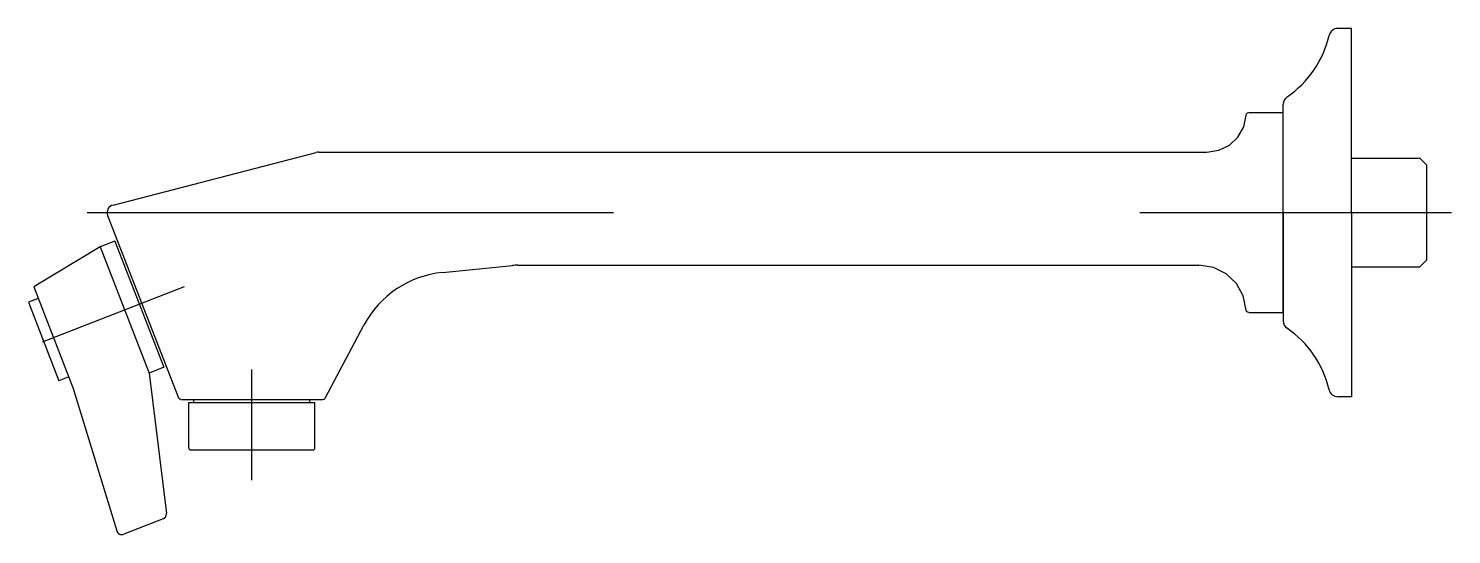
# Model space of a CAD drawing. Extents: x 21.969 to 22.24, y 28.105 to 28.201.
import ezdxf

# ---------------------------------------------------------------- set-up
doc = ezdxf.new("R2010")
doc.units = 0
doc.header["$LTSCALE"] = 0.2
doc.header["$MEASUREMENT"] = 0
doc.linetypes.add('AXES', pattern=[0.54, 0.3, -0.08, 0.08, -0.08])
doc.linetypes.add('CONTINU', pattern=[0])
doc.layers.get('0').update_dxf_attribs({"linetype": 'CONTINUOUS'})
doc.layers.add('DECA_EIXOS', color=5, linetype='AXES')

msp = doc.modelspace()

# ---------------------------------------------------------------- linework, layer by layer
at = {"linetype": 'CONTINU'}
for points in [[(22.20829, 28.18833, 0.186077), (22.21629, 28.20003)], [(22.21795, 28.20134, 0.347846), (22.21629, 28.20003)], [(22.20829, 28.18833, 0.246707), (22.20755, 28.18692)], [(22.0243, 28.17784, 0.063315), (22.0238, 28.17778)], [(21.98517, 28.16779, 0.450241), (21.98415, 28.16579)], [(22.06208, 28.15634, 0.024988), (22.06108, 28.15629)], [(22.04776, 28.15496, 0.250848), (22.03286, 28.14497)], [(22.20755, 28.14576, 0.246709), (22.20829, 28.14436)], [(22.21629, 28.13266, 0.186097), (22.20829, 28.14436)], [(22.21629, 28.13266, 0.347852), (22.21795, 28.13134)], [(22.02505, 28.13084, 0.218125), (22.02542, 28.13103)], [(21.99955, 28.12164, 0.416823), (21.99995, 28.12124)], [(22.02315, 28.12124, 0.416831), (22.02355, 28.12164)], [(21.99469, 28.10814, 0.343132), (21.99532, 28.10919)], [(21.98589, 28.10587, 0.437188), (21.98721, 28.10523)]]:
    msp.add_lwpolyline(points, format="xyb", dxfattribs=at)
for points in [[(22.22055, 28.20134), (22.21795, 28.20134)], [(22.22055, 28.16634), (22.22055, 28.20134)], [(22.20755, 28.16634), (22.20755, 28.18692)], [(22.19305, 28.17784), (22.19533, 28.1782), (22.19734, 28.17919), (22.19894, 28.1807), (22.20005, 28.18263), (22.20053, 28.18487)], [(22.20053, 28.18487), (22.20061, 28.18511), (22.20079, 28.18528), (22.20103, 28.18534)], [(22.20103, 28.18534), (22.20755, 28.18534)], [(22.20755, 28.18234), (22.20755, 28.18534)], [(22.20755, 28.16634), (22.20755, 28.18234)], [(21.98517, 28.16779), (22.0238, 28.17778)], [(22.0243, 28.17784), (22.19305, 28.17784)], [(22.22055, 28.17667), (22.23352, 28.17667)], [(22.23352, 28.17667), (22.23485, 28.17534)], [(22.23485, 28.15734), (22.23485, 28.17534)], [(21.98415, 28.16579), (21.99762, 28.13116)], [(22.20755, 28.16634), (22.20755, 28.14576)], [(22.20755, 28.15034), (22.20755, 28.16634)], [(22.22055, 28.16634), (22.22055, 28.13134)], [(21.98272, 28.15981), (21.97011, 28.15224)], [(21.98552, 28.1609), (21.98272, 28.15981)], [(21.98272, 28.15981), (21.99204, 28.13586)], [(21.98552, 28.1609), (21.99484, 28.13695)], [(22.04776, 28.15496), (22.06108, 28.15629)], [(22.06208, 28.15634), (22.19155, 28.15634)], [(22.20054, 28.14782), (22.19997, 28.15052), (22.19866, 28.15286), (22.19673, 28.1547), (22.19431, 28.15591), (22.19155, 28.15634)], [(22.22055, 28.15602), (22.23352, 28.15602)], [(22.23352, 28.15602), (22.23485, 28.15734)], [(21.97011, 28.15224), (21.97762, 28.13293)], [(21.97097, 28.15004), (21.9691, 28.14931)], [(21.9691, 28.14931), (21.9749, 28.1344)], [(22.20755, 28.14734), (22.20755, 28.15034)], [(22.20104, 28.14734), (22.20079, 28.14741), (22.20061, 28.14757), (22.20054, 28.14782)], [(22.20104, 28.14734), (22.20755, 28.14734)], [(22.02549, 28.13111), (22.03286, 28.14497)], [(21.97677, 28.13513), (21.9749, 28.1344)], [(21.99484, 28.13695), (21.99204, 28.13586)], [(21.99204, 28.13586), (21.99532, 28.10919)], [(21.97762, 28.13293), (21.98589, 28.10587)], [(21.99809, 28.13084), (21.9979, 28.13088), (21.99773, 28.13099), (21.99762, 28.13116)], [(21.99809, 28.13084), (22.02505, 28.13084)], [(21.99955, 28.12164), (21.99955, 28.13024)], [(21.99955, 28.13024), (22.02355, 28.13024)], [(22.00055, 28.13024), (22.00055, 28.13084)], [(22.02255, 28.13024), (22.02255, 28.13084)], [(22.02355, 28.12164), (22.02355, 28.13024)], [(22.02542, 28.13103), (22.02534, 28.13095)], [(22.22055, 28.13134), (22.21795, 28.13134)], [(21.99995, 28.12124), (22.02315, 28.12124)], [(21.99469, 28.10814), (21.98721, 28.10523)]]:
    msp.add_lwpolyline(points, dxfattribs=at)
at = {"layer": 'DECA_EIXOS'}
for points in [[(21.98029, 28.16634), (22.23955, 28.16634)], [(21.9987, 28.15224), (21.9717, 28.14174)], [(22.01155, 28.11552), (22.01155, 28.13655)]]:
    msp.add_lwpolyline(points, dxfattribs=at)

doc.saveas('drawing.dxf')
